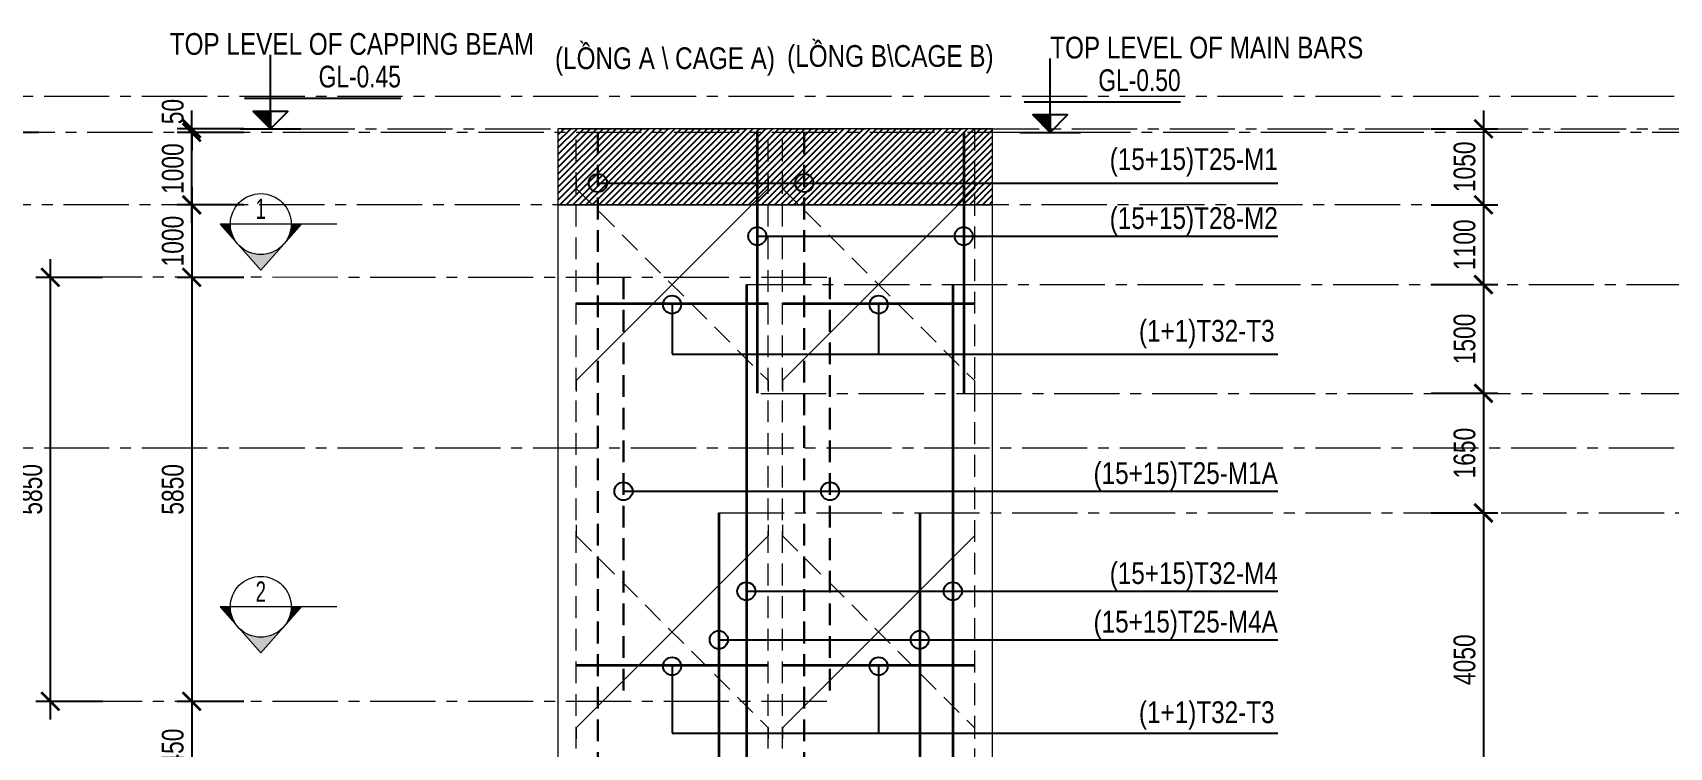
# Model space of a CAD drawing. Header units: millimetres. Extents: x 2746337 to 7547699, y -363432 to 15720.
# Drawn here: x 2765935 to 2788526, y -8983 to 874 of the extents above; entities that cross this region are included whole.
import ezdxf
from ezdxf.enums import TextEntityAlignment as Align

# ---------------------------------------------------------------- set-up
doc = ezdxf.new("R2010")
doc.units = ezdxf.units.MM
doc.header["$LTSCALE"] = 1200
doc.header["$PDMODE"] = 3
doc.linetypes.add('CENTER2', pattern=[1.125, 0.75, -0.125, 0.125, -0.125])
doc.linetypes.add('HIDDEN', pattern=[0.375, 0.25, -0.125])
for name, color, linetype, lineweight in [('1', 9, 'Continuous', 13), ('BOUND', 3, 'Continuous', 20), ('C1CO', 4, 'Continuous', 35), ('ENOTE', 2, 'Continuous', 15), ('Grid line', 160, 'CENTER2', 5), ('HIDE', 8, 'HIDDEN', 13), ('K-THUOC', 1, 'Continuous', 18), ('LEADER', 8, 'Continuous', 9), ('T1CO', 4, 'Continuous', 20), ('T1HI', 4, 'HIDDEN', 13), ('TCCO', 4, 'Continuous', 35), ('TCHI', 4, 'HIDDEN', 30), ('TEXTMA', 2, 'Continuous', 13), ('TEXTVN', 2, 'Continuous', 20)]:
    doc.layers.add(name, color=color, linetype=linetype, lineweight=lineweight)
for name, color, linetype in [('CDC.02.DIM', 1, 'Continuous'), ('CDC.06.TEXT', 2, 'Continuous'), ('CDC.10.HATCH', 251, 'Continuous')]:
    doc.layers.add(name, color=color, linetype=linetype)
doc.styles.add('DB_Arial', font='arial.ttf', dxfattribs={"width": 0.8})
doc.styles.add('SMTEXT', font='arial.ttf', dxfattribs={"width": 0.75})
doc.styles.add('TEXTVN', font='VHELVCN.TTF', dxfattribs={"width": 0.8})
doc.dimstyles.new('BSV1-100', dxfattribs={"dimtxt": 300, "dimasz": 250, "dimexe": 200, "dimexo": 0, "dimgap": 108, "dimtad": 1, "dimdec": 0, "dimdsep": 46, "dimtxsty": 'SMTEXT', "dimblk": 'ARCHTICK', "dimcen": 100, "dimdle": 250, "dimclrd": 256, "dimclre": 256, "dimclrt": 1, "dimadec": 0, "dimazin": 0, "dimtfac": 1, "dimtdec": 0, "dimtix": 1, "dimtmove": 2, "dimatfit": 3, "dimfxl": 720, "dimfxlon": 1, "dimtolj": 1, "dimtzin": 0, "dimarcsym": 0})
doc.dimstyles.new('BSV25', dxfattribs={"dimtxt": 300, "dimasz": 250, "dimexe": 200, "dimexo": 0, "dimgap": 108, "dimtad": 1, "dimdec": 0, "dimlfac": 0.25, "dimdsep": 46, "dimtxsty": 'SMTEXT', "dimblk": 'ARCHTICK', "dimcen": 100, "dimdle": 250, "dimclrd": 256, "dimclre": 256, "dimclrt": 2, "dimadec": 0, "dimazin": 0, "dimtfac": 1, "dimtdec": 0, "dimtix": 1, "dimtmove": 2, "dimatfit": 3, "dimfxl": 800, "dimfxlon": 1, "dimtolj": 1, "dimtzin": 0, "dimarcsym": 0})

# ---------------------------------------------------------------- blocks, each defined once
blk = doc.blocks.new('SIGSEC')
at = {"layer": '1', "lineweight": 9}
h = blk.add_hatch(color=256, dxfattribs=at)
h.dxf.hatch_style = 1
h.paths.add_polyline_path([(-420, 0), (-560, 0), (-315, -278, -0.182676)])
h = blk.add_hatch(color=256, dxfattribs=at)
h.dxf.hatch_style = 1
h.paths.add_polyline_path([(560, 0), (420, 0, -0.182676), (315, -278)])
h = blk.add_hatch(color=256, dxfattribs=at)
h.dxf.hatch_style = 1
h.paths.add_polyline_path([(315, -278, -0.451416), (-315, -278), (0, -635)])
at = {"layer": '1', "lineweight": 9, "elevation": 0}
blk.add_lwpolyline([(1050, 0), (-560, 0), (0, -635), (560, 0)], dxfattribs=at)
at = {"layer": '1', "lineweight": 9}
blk.add_circle((0, 0), 420, dxfattribs=at)
at = {"layer": 'BOUND', "lineweight": 9, "style": 'TEXTVN', "width": 0.8}
blk.add_attdef('SEC', text='', height=280, dxfattribs=at).set_placement((0, 210, 0), align=Align.MIDDLE_CENTER)
blk = doc.blocks.new('tag_cd')
at = {"layer": 'CDC.10.HATCH'}
blk.add_hatch(color=256, dxfattribs=at).paths.add_polyline_path([(180, 240), (420, 0), (420, 240)])
at = {"layer": 'CDC.02.DIM'}
for points in [[(420, 240), (420, 0), (660, 240), (180, 240), (420, 0), (420, 1020)], [(60, 420), (2220, 420)], [(0, 0), (840, 0)]]:
    blk.add_lwpolyline(points, dxfattribs=at)
at = {"layer": 'CDC.06.TEXT', "ltscale": 0.5, "style": 'SMTEXT', "width": 0.75}
blk.add_attdef('CD', text='', height=300, dxfattribs=at).set_placement((2220, 570), align=Align.RIGHT)
blk = doc.blocks.new('_ArchTick')
at = {"color": 0, "linetype": 'ByBlock', "const_width": 0.15}
blk.add_lwpolyline([(-0.5, -0.5), (0.5, 0.5)], dxfattribs=at)
blk = doc.blocks.new('*D11')
at = {"layer": 'Defpoints', "color": 0, "transparency": 16777216}
for p in [(2759035, 0), (2758473, -4850), (2793586, -4850)]:
    blk.add_point(p, dxfattribs=at)
at = {"layer": 'K-THUOC', "lineweight": -2, "transparency": 16777216}
for p, q in [((2758473, 250), (2758473, -5100)), ((2759035, 0), (2758273, 0)), ((2759193, -4850), (2758273, -4850))]:
    blk.add_line(p, q, dxfattribs=at)
at = {"layer": 'K-THUOC', "lineweight": -2, "transparency": 16777216, "xscale": 250, "yscale": 250, "zscale": 250}
for p, rotation in [((2758473, 0), 90), ((2758473, -4850), 270)]:
    blk.add_blockref('_ArchTick', p, dxfattribs=dict(at, rotation=rotation))
at = {"layer": 'K-THUOC', "color": 1, "transparency": 16777216, "insert": (2758212, -2425), "char_height": 300, "attachment_point": 5, "rotation": 90, "style": 'SMTEXT'}
blk.add_mtext('\\A1;4850', dxfattribs=at)
blk = doc.blocks.new('*D12')
at = {"layer": 'Defpoints', "color": 0, "transparency": 16777216}
for p in [(2793586, -4850), (2758473, -9350), (2793586, -9350)]:
    blk.add_point(p, dxfattribs=at)
at = {"layer": 'K-THUOC', "lineweight": -2, "transparency": 16777216}
for p, q in [((2758473, -4600), (2758473, -9600)), ((2759193, -4850), (2758273, -4850)), ((2759193, -9350), (2758273, -9350))]:
    blk.add_line(p, q, dxfattribs=at)
at = {"layer": 'K-THUOC', "lineweight": -2, "transparency": 16777216, "xscale": 250, "yscale": 250, "zscale": 250}
for p, rotation in [((2758473, -4850), 90), ((2758473, -9350), 270)]:
    blk.add_blockref('_ArchTick', p, dxfattribs=dict(at, rotation=rotation))
at = {"layer": 'K-THUOC', "color": 1, "transparency": 16777216, "insert": (2758212, -7100), "char_height": 300, "attachment_point": 5, "rotation": 90, "style": 'SMTEXT'}
blk.add_mtext('\\A1;4500', dxfattribs=at)
blk = doc.blocks.new('*D40')
at = {"layer": 'Defpoints', "color": 0, "transparency": 16777216}
for p in [(2779186, -450), (2779186, -1500), (2785961, -1500)]:
    blk.add_point(p, dxfattribs=at)
at = {"layer": 'K-THUOC', "lineweight": -2, "transparency": 16777216}
for p, q in [((2785961, -200), (2785961, -1750)), ((2785241, -450), (2786161, -450)), ((2785241, -1500), (2786161, -1500))]:
    blk.add_line(p, q, dxfattribs=at)
at = {"layer": 'K-THUOC', "lineweight": -2, "transparency": 16777216, "xscale": 250, "yscale": 250, "zscale": 250}
for p, rotation in [((2785961, -450), 90), ((2785961, -1500), 270)]:
    blk.add_blockref('_ArchTick', p, dxfattribs=dict(at, rotation=rotation))
at = {"layer": 'K-THUOC', "color": 1, "transparency": 16777216, "insert": (2785700, -975), "char_height": 300, "attachment_point": 5, "rotation": 90, "style": 'SMTEXT'}
blk.add_mtext('\\A1;1050', dxfattribs=at)
blk = doc.blocks.new('*D41')
at = {"layer": 'Defpoints', "color": 0, "transparency": 16777216}
for p in [(2779186, -2600), (2779186, -4100), (2785961, -4100)]:
    blk.add_point(p, dxfattribs=at)
at = {"layer": 'K-THUOC', "lineweight": -2, "transparency": 16777216}
for p, q in [((2785961, -2350), (2785961, -4350)), ((2785241, -2600), (2786161, -2600)), ((2785241, -4100), (2786161, -4100))]:
    blk.add_line(p, q, dxfattribs=at)
at = {"layer": 'K-THUOC', "lineweight": -2, "transparency": 16777216, "xscale": 250, "yscale": 250, "zscale": 250}
for p, rotation in [((2785961, -2600), 90), ((2785961, -4100), 270)]:
    blk.add_blockref('_ArchTick', p, dxfattribs=dict(at, rotation=rotation))
at = {"layer": 'K-THUOC', "color": 1, "transparency": 16777216, "insert": (2785700, -3350), "char_height": 300, "attachment_point": 5, "rotation": 90, "style": 'SMTEXT'}
blk.add_mtext('\\A1;1500', dxfattribs=at)
blk = doc.blocks.new('*D42')
at = {"layer": 'Defpoints', "color": 0, "transparency": 16777216}
for p in [(2779186, -4100), (2778386, -5750), (2785961, -5750)]:
    blk.add_point(p, dxfattribs=at)
at = {"layer": 'K-THUOC', "lineweight": -2, "transparency": 16777216}
for p, q in [((2785961, -3850), (2785961, -6000)), ((2785241, -4100), (2786161, -4100)), ((2785241, -5750), (2786161, -5750))]:
    blk.add_line(p, q, dxfattribs=at)
at = {"layer": 'K-THUOC', "lineweight": -2, "transparency": 16777216, "xscale": 250, "yscale": 250, "zscale": 250}
for p, rotation in [((2785961, -4100), 90), ((2785961, -5750), 270)]:
    blk.add_blockref('_ArchTick', p, dxfattribs=dict(at, rotation=rotation))
at = {"layer": 'K-THUOC', "color": 1, "transparency": 16777216, "insert": (2785700, -4925), "char_height": 300, "attachment_point": 5, "rotation": 90, "style": 'SMTEXT'}
blk.add_mtext('\\A1;1650', dxfattribs=at)
blk = doc.blocks.new('*D43')
at = {"layer": 'Defpoints', "color": 0, "transparency": 16777216}
for p in [(2778386, -5750), (2778836, -9800), (2785961, -9800)]:
    blk.add_point(p, dxfattribs=at)
at = {"layer": 'K-THUOC', "lineweight": -2, "transparency": 16777216}
for p, q in [((2785961, -5500), (2785961, -10050)), ((2785241, -5750), (2786161, -5750)), ((2785241, -9800), (2786161, -9800))]:
    blk.add_line(p, q, dxfattribs=at)
at = {"layer": 'K-THUOC', "lineweight": -2, "transparency": 16777216, "xscale": 250, "yscale": 250, "zscale": 250}
for p, rotation in [((2785961, -5750), 90), ((2785961, -9800), 270)]:
    blk.add_blockref('_ArchTick', p, dxfattribs=dict(at, rotation=rotation))
at = {"layer": 'K-THUOC', "color": 1, "transparency": 16777216, "insert": (2785700, -7775), "char_height": 300, "attachment_point": 5, "rotation": 90, "style": 'SMTEXT'}
blk.add_mtext('\\A1;4050', dxfattribs=at)
blk = doc.blocks.new('*D52')
at = {"layer": 'Defpoints', "color": 0, "transparency": 16777216}
for p in [(2779753, -2600), (2790833, -2600), (2779753, -11600)]:
    blk.add_point(p, dxfattribs=at)
at = {"layer": 'K-THUOC', "lineweight": -2, "transparency": 16777216}
for p, q in [((2790833, -11850), (2790833, -2350)), ((2790113, -2600), (2791033, -2600)), ((2790113, -11600), (2791033, -11600))]:
    blk.add_line(p, q, dxfattribs=at)
at = {"layer": 'K-THUOC', "lineweight": -2, "transparency": 16777216, "xscale": 250, "yscale": 250, "zscale": 250}
for p, rotation in [((2790833, -2600), 90), ((2790833, -11600), 270)]:
    blk.add_blockref('_ArchTick', p, dxfattribs=dict(at, rotation=rotation))
at = {"layer": 'K-THUOC', "color": 1, "transparency": 16777216, "insert": (2790571, -7100), "char_height": 300, "attachment_point": 5, "rotation": 90, "style": 'SMTEXT'}
blk.add_mtext('\\A1;9000', dxfattribs=at)
blk = doc.blocks.new('*D53')
at = {"layer": 'Defpoints', "color": 0, "transparency": 16777216}
for p in [(2778836, -500), (2789449, -500), (2778836, -4100)]:
    blk.add_point(p, dxfattribs=at)
at = {"layer": 'K-THUOC', "lineweight": -2, "transparency": 16777216}
for p, q in [((2789449, -4350), (2789449, -250)), ((2788729, -500), (2789649, -500)), ((2788729, -4100), (2789649, -4100))]:
    blk.add_line(p, q, dxfattribs=at)
at = {"layer": 'K-THUOC', "lineweight": -2, "transparency": 16777216, "xscale": 250, "yscale": 250, "zscale": 250}
for p, rotation in [((2789449, -500), 90), ((2789449, -4100), 270)]:
    blk.add_blockref('_ArchTick', p, dxfattribs=dict(at, rotation=rotation))
at = {"layer": 'K-THUOC', "color": 1, "transparency": 16777216, "insert": (2789188, -2300), "char_height": 300, "attachment_point": 5, "rotation": 90, "style": 'SMTEXT'}
blk.add_mtext('\\A1;3600', dxfattribs=at)
blk = doc.blocks.new('*D56')
at = {"layer": 'Defpoints', "color": 0, "transparency": 16777216}
for p in [(2768130, -500), (2773186, -500), (2773186, -1500)]:
    blk.add_point(p, dxfattribs=at)
at = {"layer": 'K-THUOC', "lineweight": -2, "transparency": 16777216}
for p, q in [((2768130, -1750), (2768130, -250)), ((2768850, -500), (2767930, -500)), ((2768850, -1500), (2767930, -1500))]:
    blk.add_line(p, q, dxfattribs=at)
at = {"layer": 'K-THUOC', "lineweight": -2, "transparency": 16777216, "xscale": 250, "yscale": 250, "zscale": 250}
for p, rotation in [((2768130, -500), 90), ((2768130, -1500), 270)]:
    blk.add_blockref('_ArchTick', p, dxfattribs=dict(at, rotation=rotation))
at = {"layer": 'K-THUOC', "color": 1, "transparency": 16777216, "insert": (2767869, -1000), "char_height": 300, "attachment_point": 5, "rotation": 90, "style": 'SMTEXT'}
blk.add_mtext('\\A1;1000', dxfattribs=at)
blk = doc.blocks.new('*D57')
at = {"layer": 'Defpoints', "color": 0, "transparency": 16777216}
for p in [(2773186, -2500), (2768130, -8350), (2773186, -8350)]:
    blk.add_point(p, dxfattribs=at)
at = {"layer": 'K-THUOC', "lineweight": -2, "transparency": 16777216}
for p, q in [((2768130, -2250), (2768130, -8600)), ((2768850, -2500), (2767930, -2500)), ((2768850, -8350), (2767930, -8350))]:
    blk.add_line(p, q, dxfattribs=at)
at = {"layer": 'K-THUOC', "lineweight": -2, "transparency": 16777216, "xscale": 250, "yscale": 250, "zscale": 250}
for p, rotation in [((2768130, -2500), 90), ((2768130, -8350), 270)]:
    blk.add_blockref('_ArchTick', p, dxfattribs=dict(at, rotation=rotation))
at = {"layer": 'K-THUOC', "color": 1, "transparency": 16777216, "insert": (2767869, -5425), "char_height": 300, "attachment_point": 5, "rotation": 90, "style": 'SMTEXT'}
blk.add_mtext('\\A1;5850', dxfattribs=at)
blk = doc.blocks.new('*D58')
at = {"layer": 'Defpoints', "color": 0, "transparency": 16777216}
for p in [(2773186, -8350), (2768130, -9800), (2773186, -9800)]:
    blk.add_point(p, dxfattribs=at)
at = {"layer": 'K-THUOC', "lineweight": -2, "transparency": 16777216}
for p, q in [((2768130, -8100), (2768130, -10050)), ((2768850, -8350), (2767930, -8350)), ((2768850, -9800), (2767930, -9800))]:
    blk.add_line(p, q, dxfattribs=at)
at = {"layer": 'K-THUOC', "lineweight": -2, "transparency": 16777216, "xscale": 250, "yscale": 250, "zscale": 250}
for p, rotation in [((2768130, -8350), 90), ((2768130, -9800), 270)]:
    blk.add_blockref('_ArchTick', p, dxfattribs=dict(at, rotation=rotation))
at = {"layer": 'K-THUOC', "color": 1, "transparency": 16777216, "insert": (2767869, -9075), "char_height": 300, "attachment_point": 5, "rotation": 90, "style": 'SMTEXT'}
blk.add_mtext('\\A1;1450', dxfattribs=at)
blk = doc.blocks.new('*D64')
at = {"layer": 'Defpoints', "color": 0, "transparency": 16777216}
for p in [(2765293, -500), (2773536, -500), (2773536, -11250)]:
    blk.add_point(p, dxfattribs=at)
at = {"layer": 'K-THUOC', "lineweight": -2, "transparency": 16777216}
for p, q in [((2765293, -11500), (2765293, -250)), ((2766013, -500), (2765093, -500)), ((2766013, -11250), (2765093, -11250))]:
    blk.add_line(p, q, dxfattribs=at)
at = {"layer": 'K-THUOC', "lineweight": -2, "transparency": 16777216, "xscale": 250, "yscale": 250, "zscale": 250}
for p, rotation in [((2765293, -500), 90), ((2765293, -11250), 270)]:
    blk.add_blockref('_ArchTick', p, dxfattribs=dict(at, rotation=rotation))
at = {"layer": 'K-THUOC', "color": 1, "transparency": 16777216, "insert": (2765032, -5875), "char_height": 300, "attachment_point": 5, "rotation": 90, "style": 'SMTEXT'}
blk.add_mtext('\\A1;10750', dxfattribs=at)
blk = doc.blocks.new('*D65')
at = {"layer": 'Defpoints', "color": 0, "transparency": 16777216}
for p in [(2773786, -2500), (2766178, -8350), (2773786, -8350)]:
    blk.add_point(p, dxfattribs=at)
at = {"layer": 'K-THUOC', "lineweight": -2, "transparency": 16777216}
for p, q in [((2766178, -2250), (2766178, -8600)), ((2766898, -2500), (2765978, -2500)), ((2766898, -8350), (2765978, -8350))]:
    blk.add_line(p, q, dxfattribs=at)
at = {"layer": 'K-THUOC', "lineweight": -2, "transparency": 16777216, "xscale": 250, "yscale": 250, "zscale": 250}
for p, rotation in [((2766178, -2500), 90), ((2766178, -8350), 270)]:
    blk.add_blockref('_ArchTick', p, dxfattribs=dict(at, rotation=rotation))
at = {"layer": 'K-THUOC', "color": 1, "transparency": 16777216, "insert": (2765917, -5425), "char_height": 300, "attachment_point": 5, "rotation": 90, "style": 'SMTEXT'}
blk.add_mtext('\\A1;5850', dxfattribs=at)
blk = doc.blocks.new('*D69')
at = {"layer": 'Defpoints', "color": 0, "transparency": 16777216}
for p in [(2779186, -1500), (2779186, -2600), (2785961, -2600)]:
    blk.add_point(p, dxfattribs=at)
at = {"layer": 'K-THUOC', "lineweight": -2, "transparency": 16777216}
for p, q in [((2785961, -1250), (2785961, -2850)), ((2785241, -1500), (2786161, -1500)), ((2785241, -2600), (2786161, -2600))]:
    blk.add_line(p, q, dxfattribs=at)
at = {"layer": 'K-THUOC', "lineweight": -2, "transparency": 16777216, "xscale": 250, "yscale": 250, "zscale": 250}
for p, rotation in [((2785961, -1500), 90), ((2785961, -2600), 270)]:
    blk.add_blockref('_ArchTick', p, dxfattribs=dict(at, rotation=rotation))
at = {"layer": 'K-THUOC', "color": 1, "transparency": 16777216, "insert": (2785700, -2050), "char_height": 300, "attachment_point": 5, "rotation": 90, "style": 'SMTEXT'}
blk.add_mtext('\\A1;1100', dxfattribs=at)
blk = doc.blocks.new('*D70')
at = {"layer": 'Defpoints', "color": 0, "transparency": 16777216}
for p in [(2773186, -1500), (2768130, -2500), (2773186, -2500)]:
    blk.add_point(p, dxfattribs=at)
at = {"layer": 'K-THUOC', "lineweight": -2, "transparency": 16777216}
for p, q in [((2768130, -1250), (2768130, -2750)), ((2768850, -1500), (2767930, -1500)), ((2768850, -2500), (2767930, -2500))]:
    blk.add_line(p, q, dxfattribs=at)
at = {"layer": 'K-THUOC', "lineweight": -2, "transparency": 16777216, "xscale": 250, "yscale": 250, "zscale": 250}
for p, rotation in [((2768130, -1500), 90), ((2768130, -2500), 270)]:
    blk.add_blockref('_ArchTick', p, dxfattribs=dict(at, rotation=rotation))
at = {"layer": 'K-THUOC', "color": 1, "transparency": 16777216, "insert": (2767869, -2000), "char_height": 300, "attachment_point": 5, "rotation": 90, "style": 'SMTEXT'}
blk.add_mtext('\\A1;1000', dxfattribs=at)
blk = doc.blocks.new('*D73')
at = {"layer": 'Defpoints', "color": 0, "transparency": 16777216}
for p in [(2792625, -1500), (2786929, -26000), (2797793, -26000)]:
    blk.add_point(p, dxfattribs=at)
at = {"layer": 'K-THUOC', "lineweight": -2, "transparency": 16777216}
for p, q in [((2797793, -1250), (2797793, -26250)), ((2797073, -1500), (2797993, -1500)), ((2797073, -26000), (2797993, -26000))]:
    blk.add_line(p, q, dxfattribs=at)
at = {"layer": 'K-THUOC', "lineweight": -2, "transparency": 16777216, "xscale": 250, "yscale": 250, "zscale": 250}
for p, rotation in [((2797793, -1500), 90), ((2797793, -26000), 270)]:
    blk.add_blockref('_ArchTick', p, dxfattribs=dict(at, rotation=rotation))
at = {"layer": 'K-THUOC', "color": 1, "transparency": 16777216, "insert": (2797532, -13750), "char_height": 300, "attachment_point": 5, "rotation": 90, "style": 'SMTEXT'}
blk.add_mtext('\\A1;24500', dxfattribs=at)
blk = doc.blocks.new('*D75')
at = {"layer": 'Defpoints', "color": 0, "transparency": 16777216}
for p in [(2791825, 0), (2798854, 0), (2786929, -26000)]:
    blk.add_point(p, dxfattribs=at)
at = {"layer": 'K-THUOC', "lineweight": -2, "transparency": 16777216}
for p, q in [((2798854, -26250), (2798854, 250)), ((2798134, 0), (2799054, 0)), ((2798134, -26000), (2799054, -26000))]:
    blk.add_line(p, q, dxfattribs=at)
at = {"layer": 'K-THUOC', "lineweight": -2, "transparency": 16777216, "xscale": 250, "yscale": 250, "zscale": 250}
for p, rotation in [((2798854, 0), 90), ((2798854, -26000), 270)]:
    blk.add_blockref('_ArchTick', p, dxfattribs=dict(at, rotation=rotation))
at = {"layer": 'K-THUOC', "color": 1, "transparency": 16777216, "insert": (2798593, -13000), "char_height": 300, "attachment_point": 5, "rotation": 90, "style": 'SMTEXT'}
blk.add_mtext('\\A1;26000', dxfattribs=at)
blk = doc.blocks.new('*D128')
at = {"layer": 'Defpoints', "color": 0, "transparency": 16777216}
for p in [(2779471, -5750), (2779471, -11600), (2789896, -11600)]:
    blk.add_point(p, dxfattribs=at)
at = {"layer": 'K-THUOC', "lineweight": -2, "transparency": 16777216}
for p, q in [((2789896, -5500), (2789896, -11850)), ((2789176, -5750), (2790096, -5750)), ((2789176, -11600), (2790096, -11600))]:
    blk.add_line(p, q, dxfattribs=at)
at = {"layer": 'K-THUOC', "lineweight": -2, "transparency": 16777216, "xscale": 250, "yscale": 250, "zscale": 250}
for p, rotation in [((2789896, -5750), 90), ((2789896, -11600), 270)]:
    blk.add_blockref('_ArchTick', p, dxfattribs=dict(at, rotation=rotation))
at = {"layer": 'K-THUOC', "color": 1, "transparency": 16777216, "insert": (2789635, -8675), "char_height": 300, "attachment_point": 5, "rotation": 90, "style": 'SMTEXT'}
blk.add_mtext('\\A1;5850', dxfattribs=at)
blk = doc.blocks.new('Thep lop 1')
at = {"layer": 'C1CO'}
for p, q in [((2538851, -500), (2538851, -4100)), ((2538701, -2600), (2538701, -11600)), ((2538851, -9800), (2538851, -21500)), ((2538651, -20150), (2538651, -26000))]:
    blk.add_line(p, q, dxfattribs=at)
at = {"layer": 'TCCO'}
blk.add_line((2538554, -9800), (2538554, -18800), dxfattribs=at)
blk = doc.blocks.new('thep lop 2')
at = {"layer": 'TCCO', "color": 6}
for p, q in [((2538245, -5750), (2538245, -11600)), ((2538095, -9800), (2538095, -19300))]:
    blk.add_line(p, q, dxfattribs=at)
blk = doc.blocks.new('thep pj')
at = {"layer": 'TCHI', "linetype": 'HIDDEN'}
for p, q in [((2536651, -500), (2536651, -11250)), ((2536501, -9800), (2536501, -21500)), ((2536651, -20150), (2536651, -26000))]:
    blk.add_line(p, q, dxfattribs=at)
at = {"layer": 'TCHI', "color": 6, "linetype": 'HIDDEN'}
for p, q in [((2537005, -2500), (2537005, -8350)), ((2536961, -14200), (2536961, -20050))]:
    blk.add_line(p, q, dxfattribs=at)
blk = doc.blocks.new('*D196')
at = {"layer": 'Defpoints', "color": 0, "transparency": 16777216}
for p in [(2768130, -450), (2773186, -450), (2773186, -500)]:
    blk.add_point(p, dxfattribs=at)
at = {"layer": 'K-THUOC', "lineweight": -2, "transparency": 16777216}
for p, q in [((2768130, -450), (2768130, -200)), ((2768850, -450), (2767930, -450)), ((2768130, -500), (2768130, -450)), ((2768850, -500), (2767930, -500)), ((2768130, -500), (2768130, -750))]:
    blk.add_line(p, q, dxfattribs=at)
at = {"layer": 'K-THUOC', "lineweight": -2, "transparency": 16777216, "xscale": 250, "yscale": 250, "zscale": 250}
for p, rotation in [((2768130, -450), 270), ((2768130, -500), 90)]:
    blk.add_blockref('_ArchTick', p, dxfattribs=dict(at, rotation=rotation))
at = {"layer": 'K-THUOC', "color": 1, "transparency": 16777216, "insert": (2767869, -213), "char_height": 300, "attachment_point": 5, "rotation": 90, "style": 'SMTEXT'}
blk.add_mtext('\\A1;50', dxfattribs=at)

msp = doc.modelspace()

# ---------------------------------------------------------------- hatches: boundary and pattern name
at = {"layer": 'CDC.10.HATCH'}
h = msp.add_hatch(dxfattribs=at)
h.set_pattern_fill('ANSI31', color=256, scale=20)
h.set_pattern_definition([(45, (3721.515, 76381.77), (-44.9012806, 44.9012806), [])])
h.paths.add_polyline_path([(2773185.9, -1500), (2779185.9, -1500), (2779185.9, -450), (2773185.9, -450)])

# ---------------------------------------------------------------- linework, layer by layer
at = {"layer": 'BOUND'}
for points in [[(2773185.9, -1500), (2779185.9, -1500), (2779185.9, -450), (2773185.9, -450)], [(2773185.9, -45000), (2779185.9, -45000), (2779185.9, -1500), (2773185.9, -1500)]]:
    msp.add_lwpolyline(points, close=True, dxfattribs=at)
at = {"layer": 'C1CO'}
for p, q in [((2773435.9, -2861.9), (2776085.9, -2861.9)), ((2776285.9, -2861.9), (2778935.9, -2861.9)), ((2773435.9, -7850.3), (2776085.9, -7850.3)), ((2776285.9, -7850.3), (2778935.9, -7850.3))]:
    msp.add_line(p, q, dxfattribs=at)
at = {"layer": 'Grid line', "color": 2}
for p, q in [((2755291.6, 0), (2792625.4, 0)), ((2755291.6, -4850), (2792625.4, -4850))]:
    msp.add_line(p, q, dxfattribs=at)
at = {"layer": 'Grid line'}
for p, q in [((2786160.8, -1500), (2759953.8, -1500)), ((2776895.2, -2500), (2765978.3, -2499.7)), ((2775785.9, -2600.3), (2791032.6, -2600.3)), ((2775985.9, -4100.3), (2789648.9, -4100.3)), ((2775405.6, -5750.3), (2789010.8, -5750.3)), ((2776895.2, -8349.7), (2765978.3, -8349.7))]:
    msp.add_line(p, q, dxfattribs=at)
for points in [[(2768130.1, -450), (2791825.4, -450)], [(2789188.9, -500), (2765780.7, -500)]]:
    msp.add_lwpolyline(points, dxfattribs=at)
at = {"layer": 'HIDE'}
for p, q in [((2773435.9, -45000), (2773435.9, -450)), ((2776085.9, -45000), (2776085.9, -450)), ((2776285.9, -45000), (2776285.9, -450)), ((2778935.9, -450), (2778935.9, -45000))]:
    msp.add_line(p, q, dxfattribs=at)
at = {"layer": 'T1CO'}
for points in [[(2776085.9, -1125), (2776085.9, -1275), (2773435.9, -3925), (2773435.9, -4075)], [(2778935.9, -1125), (2778935.9, -1275), (2776285.9, -3925), (2776285.9, -4075)], [(2776085.9, -5915.6), (2776085.9, -6065.6), (2773435.9, -8715.6), (2773435.9, -8865.6)], [(2778935.9, -5915.6), (2778935.9, -6065.6), (2776285.9, -8715.6), (2776285.9, -8865.6)]]:
    msp.add_lwpolyline(points, dxfattribs=at)
at = {"layer": 'T1HI'}
for points in [[(2773435.9, -1125), (2773435.9, -1275), (2776085.9, -3925), (2776085.9, -4075)], [(2776285.9, -1125), (2776285.9, -1275), (2778935.9, -3925), (2778935.9, -4075)], [(2773435.9, -5915.6), (2773435.9, -6065.6), (2776085.9, -8715.6), (2776085.9, -8865.6)], [(2776285.9, -5915.6), (2776285.9, -6065.6), (2778935.9, -8715.6), (2778935.9, -8865.6)]]:
    msp.add_lwpolyline(points, dxfattribs=at)

# ---------------------------------------------------------------- block references
at = {"layer": '1', "lineweight": 20}
for p, values in [((2769083.5, -1765.4), {'SEC': '1'}), ((2769083.5, -7045.4), {'SEC': '2'})]:
    msp.add_blockref('SIGSEC', p, dxfattribs=at).add_auto_attribs(values)
at = {"layer": 'ENOTE'}
for p, values in [((2768797.2, -450), {'CD': 'GL-0.45'}), ((2779560.5, -500), {'CD': 'GL-0.50'})]:
    msp.add_blockref('tag_cd', p, dxfattribs=at).add_auto_attribs(values)
at = {"layer": 'TEXTMA'}
for name, p in [('thep pj', (237084.8, 0)), ('Thep lop 1', (237084.8, 0)), ('thep pj', (239934.8, 0)), ('Thep lop 1', (239934.8, 0)), ('thep lop 2', (237160.8, 0)), ('thep lop 2', (239934.8, 0))]:
    msp.add_blockref(name, p, dxfattribs=at)

# ---------------------------------------------------------------- texts
at = {"layer": 'TEXTMA', "style": 'DB_Arial', "width": 0.8}
for s, p in [('(15+15)T25-M1', (2783121.7, -1019.2)), ('(15+15)T28-M2', (2783121.7, -1831.9)), ('(1+1)T32-T3', (2783077.5, -3386.9)), ('(15+15)T25-M1A', (2783121.7, -5350.5)), ('(15+15)T32-M4', (2783121.7, -6730.2)), ('(15+15)T25-M4A', (2783121.7, -7400.4)), ('(1+1)T32-T3', (2783077.5, -8649.5))]:
    msp.add_text(s, height=300, rotation=360, dxfattribs=at).set_placement(p, align=Align.RIGHT)
at = {"layer": 'TEXTVN', "style": 'DB_Arial', "width": 0.8}
for s, p in [('TOP LEVEL OF CAPPING BEAM', (2767826.8, 570)), ('TOP LEVEL OF MAIN BARS', (2779980.5, 520))]:
    msp.add_text(s, height=300, dxfattribs=at).set_placement(p)
for s, p in [('(LỒNG A \\ CAGE A)', (2773144.8, 372.8)), ('(LỒNG B\\CAGE B)', (2776348.6, 404))]:
    msp.add_text(s, height=300, rotation=360, dxfattribs=at).set_placement(p)

# ---------------------------------------------------------------- dimensions: what is measured, and where the dimension line sits
at = {"layer": 'K-THUOC'}
for base, p1, p2, picture, middle in [((2758472.8, -4850), (2759035.2, 0), (2793585.9, -4850), '*D11', (2758211.6, -2425)), ((2798854.1, 0), (2786928.8, -26000), (2791825.4, 0), '*D75', (2798593, -13000)), ((2785960.8, -1500), (2779185.9, -450), (2779185.9, -1500), '*D40', (2785699.6, -975)), ((2765292.9, -500), (2773535.9, -11250.3), (2773535.9, -500), '*D64', (2765031.8, -5875.2)), ((2768130.1, -500), (2773185.9, -1500), (2773185.9, -500), '*D56', (2767868.9, -1000)), ((2789448.9, -500), (2778835.9, -4100.3), (2778835.9, -500), '*D53', (2789187.6, -2300.2)), ((2768130.1, -2500), (2773185.9, -1500), (2773185.9, -2500), '*D70', (2767868.9, -2000)), ((2785960.8, -2600.3), (2779185.9, -1500), (2779185.9, -2600.3), '*D69', (2785699.6, -2050.2)), ((2797793.3, -26000), (2792625.4, -1500), (2786928.8, -26000), '*D73', (2797532.1, -13750)), ((2766178.3, -8349.7), (2773785.9, -2499.7), (2773785.9, -8349.7), '*D65', (2765917.1, -5424.7)), ((2768130.1, -8350), (2773185.9, -2500), (2773185.9, -8350), '*D57', (2767868.9, -5425)), ((2785960.8, -4100.3), (2779185.9, -2600.3), (2779185.9, -4100.3), '*D41', (2785699.6, -3350.3)), ((2790832.6, -2600.3), (2779752.9, -11600.3), (2779752.9, -2600.3), '*D52', (2790571.4, -7100.3)), ((2785960.8, -5750.3), (2779185.9, -4100.3), (2778385.9, -5750.3), '*D42', (2785699.6, -4925.3)), ((2758472.8, -9350), (2793585.9, -4850), (2793585.9, -9350), '*D12', (2758211.6, -7100)), ((2785960.8, -9800.3), (2778385.9, -5750.3), (2778835.9, -9800.3), '*D43', (2785699.6, -7775.3)), ((2789896.2, -11600.3), (2779471.2, -5750.3), (2779471.2, -11600.3), '*D128', (2789635, -8675.3)), ((2768130.1, -9800.3), (2773185.9, -8350), (2773185.9, -9800.3), '*D58', (2767868.9, -9075.2))]:
    dim = msp.add_linear_dim(base=base, p1=p1, p2=p2, angle=90, dimstyle='BSV1-100', dxfattribs=at)
    dim.commit()
    dim.dimension.update_dxf_attribs({"geometry": picture, "text_midpoint": middle})
dim = msp.add_linear_dim(base=(2768130.1, -450), p1=(2773185.9, -500), p2=(2773185.9, -450), angle=90, dimstyle='BSV1-100', dxfattribs=at)
dim.commit()
dim.dimension.update_dxf_attribs({"geometry": '*D196', "text_midpoint": (2767868.9, -212.9), "dimtype": 160})

# ---------------------------------------------------------------- leaders
at = {"layer": 'LEADER'}
for points in [[(2773735.9, -1198.4), (2783121.7, -1198.4)], [(2776585.9, -1198.4), (2783121.7, -1198.4)], [(2775935.9, -1931.9), (2783121.7, -1931.9)], [(2778785.9, -1931.9), (2783121.7, -1931.9)], [(2774760.9, -2876.6), (2774760.9, -3558.5), (2783121.7, -3558.5)], [(2777610.9, -2876.6), (2777610.9, -3558.5), (2783121.7, -3558.5)], [(2774089.7, -5450.5), (2783121.7, -5450.5)], [(2776939.7, -5450.5), (2783121.7, -5450.5)], [(2775785.9, -6830.2), (2783121.7, -6830.2)], [(2778635.9, -6830.2), (2783121.7, -6830.2)], [(2775405.7, -7500.4), (2783121.7, -7500.4)], [(2778179.7, -7500.4), (2783121.7, -7500.4)], [(2774760.9, -7865.1), (2774760.9, -8788.3), (2783121.7, -8788.3)], [(2777610.9, -7865.1), (2777610.9, -8788.3), (2783121.7, -8788.3)]]:
    msp.add_leader(points, dimstyle='BSV25', override={"dimldrblk": 'Origin'}, dxfattribs=at)

doc.saveas('drawing.dxf')
